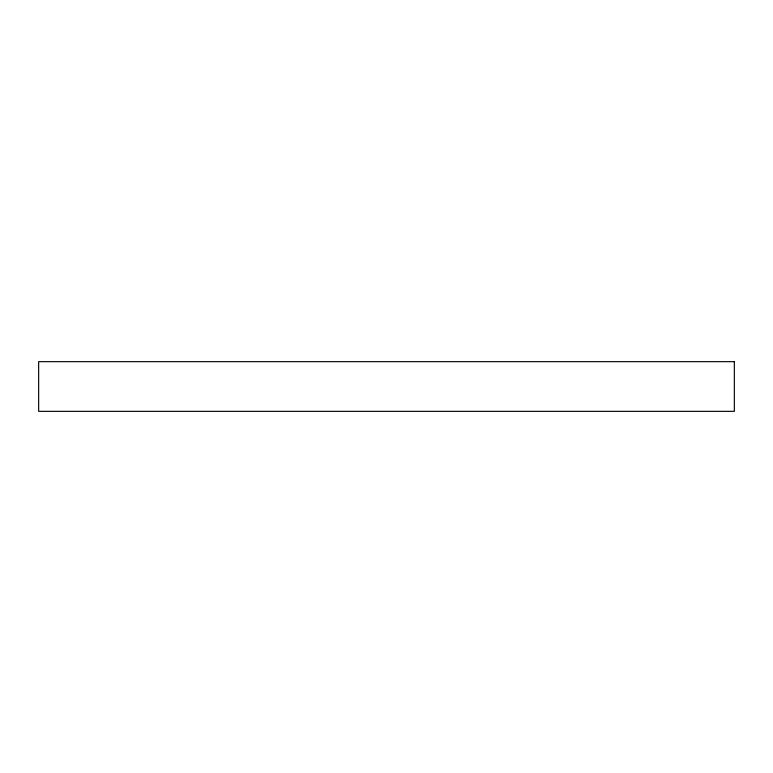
<?xml version="1.0" encoding="UTF-8"?>
<svg xmlns="http://www.w3.org/2000/svg" width="773" height="773" viewBox="0 0 773 773"><rect width="100%" height="100%" fill="white"/><g stroke="black" fill="none" stroke-linecap="round" stroke-linejoin="round"><path stroke-width="1.16" d="M734.35 361.658L38.65 361.658L38.65 411.342L734.35 411.342L734.35 361.658"/></g></svg>
